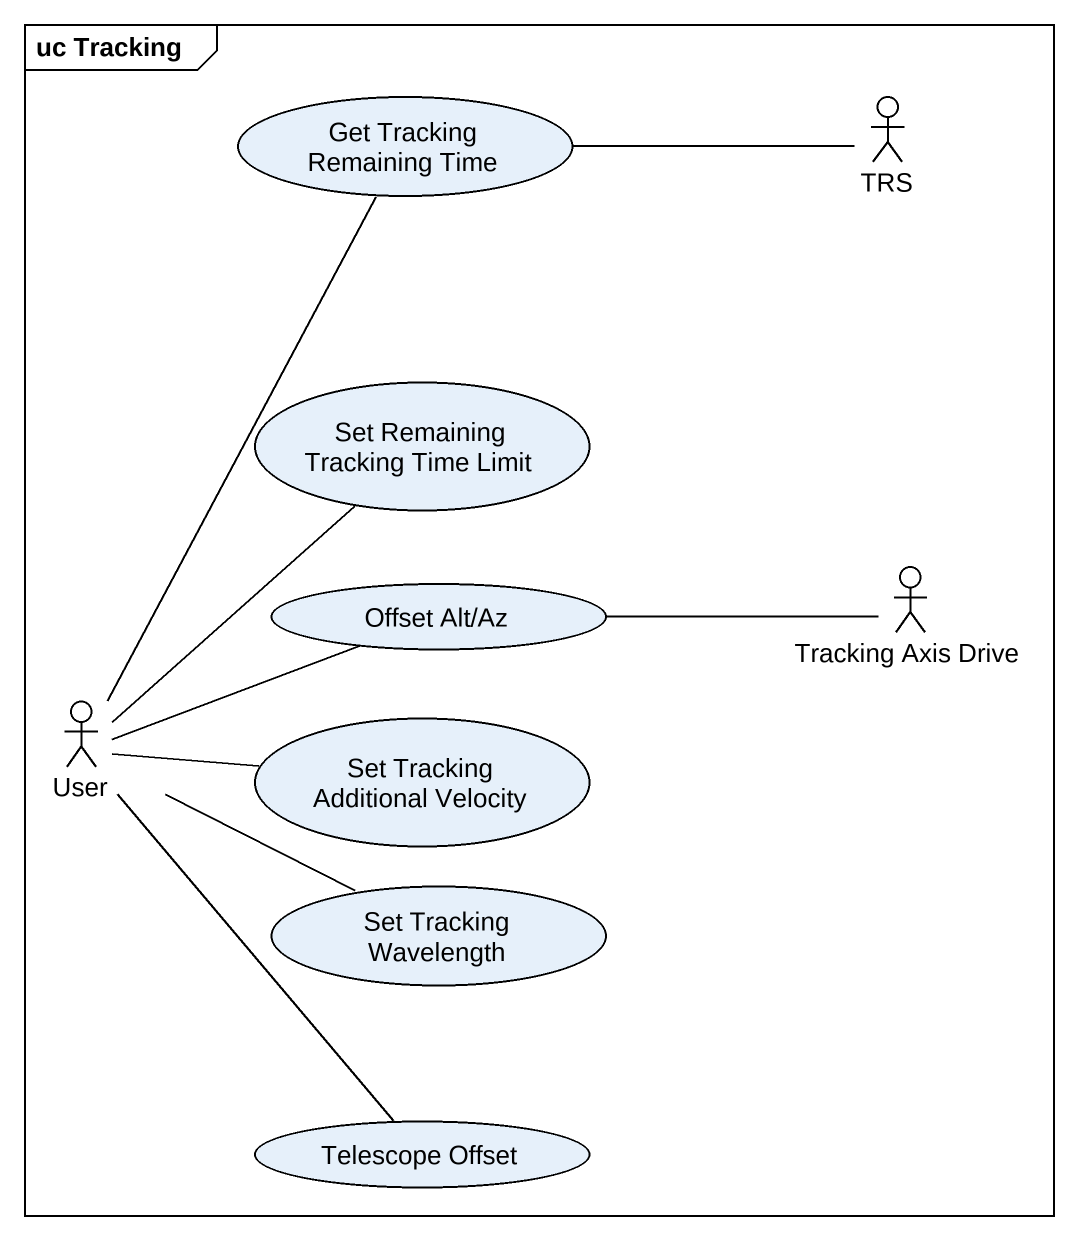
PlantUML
@startuml
mainframe uc Tracking
usecase "Get Tracking Remaining Time" as Get_Tracking_Remaining_Time
actor TRS
usecase "Set Remaining Tracking Time Limit" as Set_Remaining_Tracking_Time
usecase "Offset Alt/Az" as Offset_Alt_Az
actor "Tracking Axis Drive" as Tracking_Axis_Drive
actor User
usecase "Set Tracking Additional Velocity" as Set_Tracking_Additional
usecase "Set Tracking Wavelength" as Set_Tracking_Wavelength
usecase "Telescope Offset" as Telescope_Offset
TRS -left- Get_Tracking_Remaining_Time
Tracking_Axis_Drive -left- Offset_Alt_Az
User -up- Get_Tracking_Remaining_Time
User -up- Set_Remaining_Tracking_Time
User -right- Offset_Alt_Az
User -right- Set_Tracking_Additional
User -right- Set_Tracking_Wavelength
User -- Telescope_Offset
@enduml
